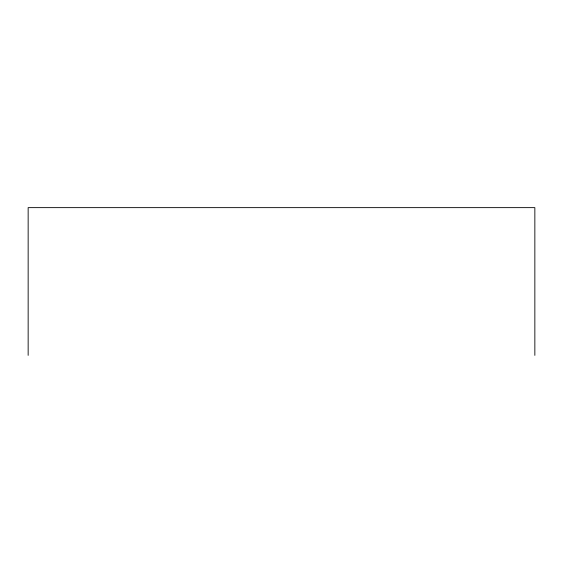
<?xml version="1.0" encoding="UTF-8"?>
<svg xmlns="http://www.w3.org/2000/svg" width="563" height="563" viewBox="0 0 563 563"><rect width="100%" height="100%" fill="white"/><g stroke="black" fill="none" stroke-linecap="round" stroke-linejoin="round"><path stroke-width="0.84" d="M534.85 355.366L534.85 207.634L28.15 207.634L28.15 355.366"/></g></svg>
